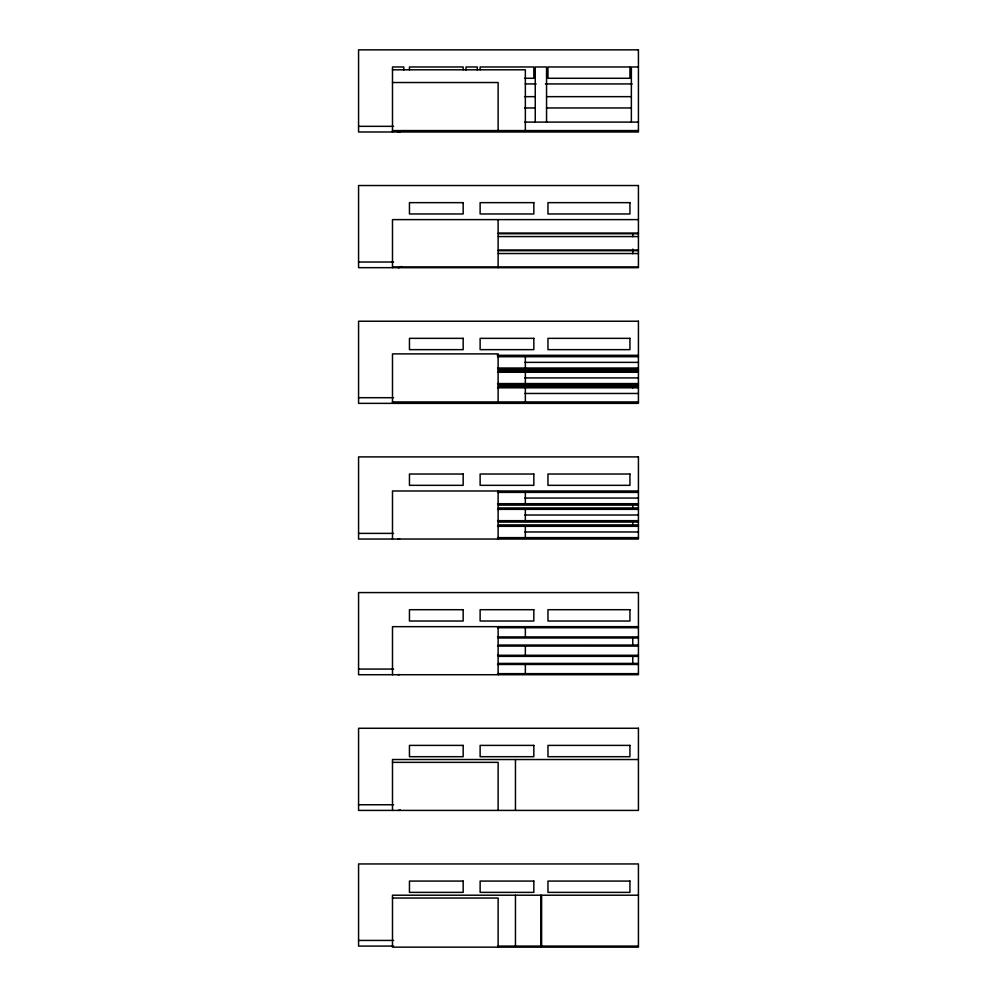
<?xml version="1.0" encoding="UTF-8"?>
<svg xmlns="http://www.w3.org/2000/svg" width="997" height="997" viewBox="0 0 997 997"><rect width="100%" height="100%" fill="white"/><g stroke="black" fill="none" stroke-linecap="round" stroke-linejoin="round"><path stroke-width="1.5" d="M638.429 66.973L631.363 66.973L631.363 122.095M392.494 69.802L525.357 69.802L525.357 130.582M524.621 78.277L533.831 78.277L533.831 66.973L480.13 66.973L480.13 69.802M392.494 82.527L498.126 82.527L498.126 130.582M525.257 83.935L536.199 83.935M545.409 83.935L632.223 83.935M524.572 96.659L535.252 96.659M546.555 96.659L631.363 96.659M524.572 107.963L535.252 107.963M546.555 107.963L631.363 107.963M524.796 122.095L638.429 122.095M358.571 126.332L393.591 126.332M392.494 130.582L638.429 130.582M638.429 219.614L392.494 219.614L392.494 267.67M498.338 233.049L638.429 233.049M498.338 233.747L638.429 233.747M498.338 236.576L638.429 236.576M498.338 250.01L638.429 250.01M498.338 250.708L638.429 250.708M498.338 253.537L638.429 253.537M358.571 262.024L393.591 262.024M392.494 266.972L638.429 266.972M497.254 355.306L638.429 355.306M497.553 356.714L638.429 356.714M524.796 362.372L638.429 362.372M497.553 368.018L638.429 368.018M498.338 369.438L638.429 369.438M498.338 370.847L638.429 370.847M497.553 372.267L638.429 372.267M524.796 377.913L638.429 377.913M497.553 383.571L638.429 383.571M498.338 384.979L638.429 384.979M498.338 386.4L638.429 386.4M497.553 387.808L638.429 387.808M524.796 393.466L638.429 393.466M358.571 397.703L393.591 397.703M392.494 401.941L638.429 401.941M638.429 490.985L392.494 490.985L392.494 539.041M497.553 492.393L638.429 492.393M524.796 498.051L638.429 498.051M497.553 503.709L638.429 503.709M498.338 505.118L638.429 505.118M498.338 507.947L638.429 507.947M497.553 509.355L638.429 509.355M524.796 515.013L638.429 515.013M497.553 520.671L638.429 520.671M498.338 522.079L638.429 522.079M498.338 524.908L638.429 524.908M497.553 526.316L638.429 526.316M524.796 531.974L638.429 531.974M358.571 533.383L393.591 533.383M497.553 537.632L638.429 537.632M638.429 626.664L392.494 626.664L392.494 674.72M497.553 627.724L638.429 627.724M497.553 636.921L638.429 636.921M498.338 637.98L638.429 637.98M498.338 645.047L638.429 645.047M497.553 646.093L638.429 646.106M497.553 655.291L638.429 655.291M498.338 656.35L638.429 656.35M498.338 663.416L638.429 663.416M497.553 664.476L638.429 664.476M358.571 669.074L393.591 669.074M497.553 673.66L638.429 673.66M638.429 759.527L392.494 759.527L392.494 810.411M392.494 762.356L498.126 762.356L498.126 810.411M358.571 804.753L393.591 804.753M638.429 895.206L541.608 895.206L541.608 947.15L638.429 947.15L638.429 863.95L358.571 863.95L358.571 946.091L393.591 946.091M392.494 898.035L498.126 898.035L498.126 947.15M358.571 940.433L393.591 940.433M497.615 946.091L540.897 946.091M541.608 946.091L638.429 946.091M632.771 233.572L632.771 236.675M632.771 249.076L632.771 253.724M632.771 384.755L632.771 387.858M632.771 504.943L632.771 508.034M632.771 521.992L632.771 525.095M632.771 637.519L632.771 645.271M632.771 656.126L632.771 663.877M546.555 122.095L546.555 66.973L535.252 66.973L535.252 122.095M525.357 356.714L525.357 368.018M525.357 372.267L525.357 383.571M525.357 387.808L525.357 401.941M525.357 492.393L525.357 503.709M525.357 509.355L525.357 520.671M525.357 526.316L525.357 537.632M525.357 627.724L525.357 636.921M525.357 646.093L525.357 655.291M525.357 664.476L525.357 673.66M515.461 759.527L515.461 810.411M515.461 895.206L515.461 946.091M498.126 219.614L498.126 267.67M498.126 401.941L498.126 353.885L392.494 353.885L392.494 403.361M498.126 490.985L498.126 539.041M498.126 626.664L498.126 674.72M477.301 70.039L477.301 66.973L465.998 66.973L465.998 70.039M463.169 69.802L463.169 66.973L409.455 66.973L409.455 69.802M403.81 70.039L403.81 66.973L392.494 66.973L392.494 131.99M400.32 809.975A5.658 5.658 0 0 1 398.152 810.411M399.61 674.533A5.658 5.658 0 0 1 398.152 674.72M399.61 538.854A5.658 5.658 0 0 1 398.152 539.041M398.887 403.311A5.658 5.658 0 0 1 398.152 403.361M401.592 266.511A5.658 5.658 0 0 1 398.152 267.67M400.981 131.23A5.658 5.658 0 0 1 398.152 131.99M638.429 49.85L358.571 49.85L358.571 131.99L638.429 131.99L638.429 49.85M629.942 66.973L547.964 66.973L547.964 78.277L629.942 78.277L629.942 66.973M638.429 185.529L358.571 185.529L358.571 267.67L638.429 267.67L638.429 185.529M463.169 202.653L409.455 202.653L409.455 213.969L463.169 213.969L463.169 202.653M533.831 202.653L480.13 202.653L480.13 213.969L533.831 213.969L533.831 202.653M629.942 202.653L547.964 202.653L547.964 213.969L629.942 213.969L629.942 202.653M638.429 321.221L358.571 321.221L358.571 403.361L638.429 403.361L638.429 321.221M463.169 338.344L409.455 338.344L409.455 349.648L463.169 349.648L463.169 338.344M533.831 338.344L480.13 338.344L480.13 349.648L533.831 349.648L533.831 338.344M629.942 338.344L547.964 338.344L547.964 349.648L629.942 349.648L629.942 338.344M638.429 456.9L358.571 456.9L358.571 539.041L638.429 539.041L638.429 456.9M463.169 474.024L409.455 474.024L409.455 485.327L463.169 485.327L463.169 474.024M533.831 474.024L480.13 474.024L480.13 485.327L533.831 485.327L533.831 474.024M629.942 474.024L547.964 474.024L547.964 485.327L629.942 485.327L629.942 474.024M638.429 592.579L358.571 592.579L358.571 674.72L638.429 674.72L638.429 592.579M463.169 609.703L409.455 609.703L409.455 621.019L463.169 621.019L463.169 609.703M533.831 609.703L480.13 609.703L480.13 621.019L533.831 621.019L533.831 609.703M629.942 609.703L547.964 609.703L547.964 621.019L629.942 621.019L629.942 609.703M638.429 728.271L358.571 728.271L358.571 810.411L638.429 810.411L638.429 728.271M463.169 745.395L409.455 745.395L409.455 756.698L463.169 756.698L463.169 745.395M533.831 745.395L480.13 745.395L480.13 756.698L533.831 756.698L533.831 745.395M629.942 745.395L547.964 745.395L547.964 756.698L629.942 756.698L629.942 745.395M463.169 881.074L409.455 881.074L409.455 892.377L463.169 892.377L463.169 881.074M533.831 881.074L480.13 881.074L480.13 892.377L533.831 892.377L533.831 881.074M629.942 881.074L547.964 881.074L547.964 892.377L629.942 892.377L629.942 881.074M540.897 895.206L392.494 895.206L392.494 947.15L540.897 947.15L540.897 895.206"/></g></svg>
